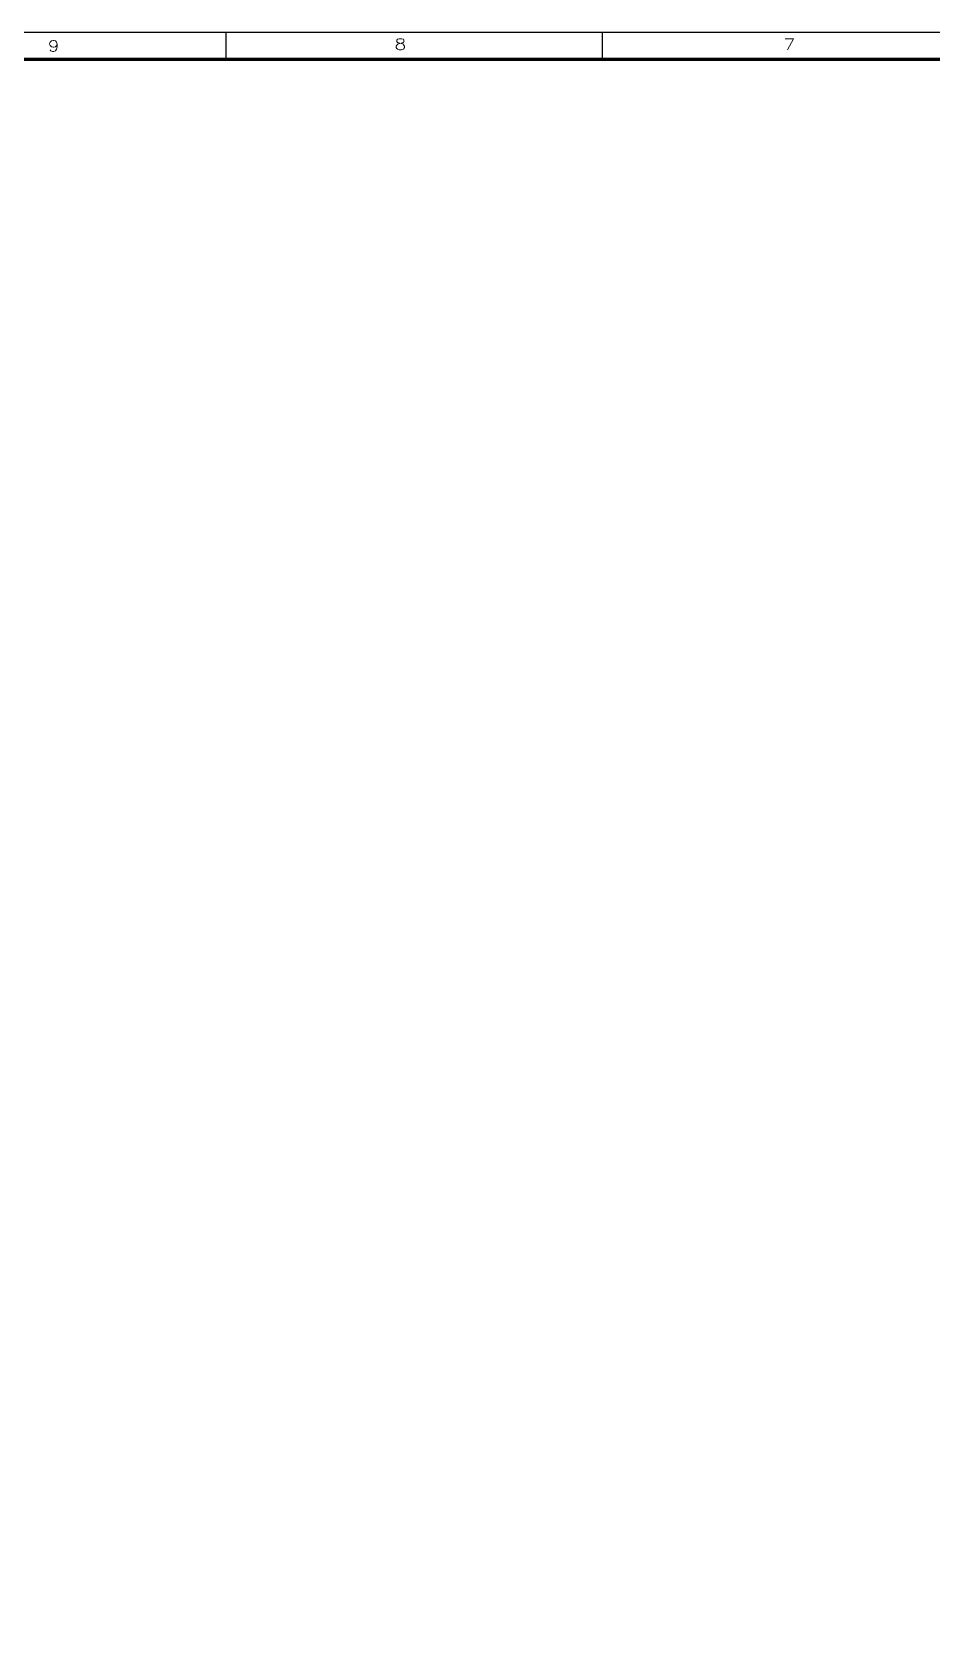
# Model space of a CAD drawing. Header units: inches. Extents: x 14435 to 21465, y 2728 to 7693.
# Drawn here: x 16578 to 17950, y 5240 to 7693 of the extents above; entities that cross this region are included whole.
import ezdxf
from ezdxf.enums import TextEntityAlignment as Align

# ---------------------------------------------------------------- set-up
doc = ezdxf.new("R2010")
doc.units = ezdxf.units.IN
doc.header["$MEASUREMENT"] = 0
doc.layers.add('$phi_title', color=7, linetype='Continuous')
doc.styles.add('ISO', font='isocp')
doc.styles.add('ROMANS', font='romans.shx')

# ---------------------------------------------------------------- blocks, each defined once
blk = doc.blocks.new('phi-a1praj')
at = {"color": 7}
for p, q in [((291.77, 589.03), (291.77, 594)), ((360.43, 589.03), (360.43, 594)), ((836.03, 589.03), (25.12, 589.03))]:
    blk.add_line(p, q, dxfattribs=at)
blk.add_lwpolyline([(0, 594), (841, 594), (841, 0), (0, 0)], close=True)
at = {"color": 7, "const_width": 0.597}
blk.add_lwpolyline([(836.03, 4.97), (836.03, 589.03), (25.12, 589.03), (25.12, 4.97)], close=True, dxfattribs=at)
at = {"color": 7, "style": 'ROMANS', "width": 1.25}
for s, p in [('9', (260.32, 591.49)), ('8', (323.57, 591.8)), ('7', (394.51, 591.8))]:
    blk.add_text(s, height=1.99, dxfattribs=at).set_placement(p, align=Align.MIDDLE)
at = {"style": 'ISO', "flags": 1}
for tag, p in [('$UR', (836.03, 589.03)), ('$LL', (25.12, 4.97)), ('$INSERT', (836.03, 4.97))]:
    blk.add_attdef(tag, p, '', height=2.5, dxfattribs=at)

msp = doc.modelspace()

# ---------------------------------------------------------------- block references
at = {"layer": '$phi_title', "lineweight": 0, "xscale": 8.359038904379775, "yscale": 8.359038904379775, "zscale": 8.359038904379775}
msp.add_blockref('phi-a1praj', (14434.7, 2728.1), dxfattribs=at)

doc.saveas('drawing.dxf')
